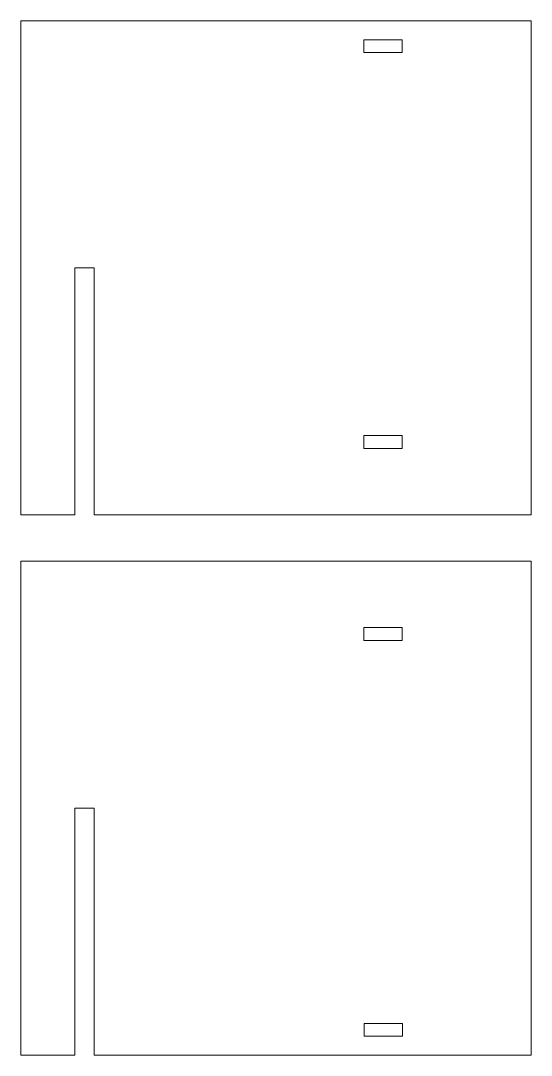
# Model space of a CAD drawing. Header units: inches. Extents: x 420 to 580, y -662 to -338.
import ezdxf

# ---------------------------------------------------------------- set-up
doc = ezdxf.new("R2010")
doc.units = ezdxf.units.IN
doc.header["$MEASUREMENT"] = 0
doc.layers.add('Layer 1', color=7, linetype='Continuous')

msp = doc.modelspace()

# ---------------------------------------------------------------- linework, layer by layer
at = {"layer": 'Layer 1', "color": 7, "lineweight": 5, "true_color": 0xffffff}
for points in [[(419.91, -492.52), (436.91, -492.52), (436.91, -415.09), (442.91, -415.09), (442.91, -492.52), (579.91, -492.52), (579.91, -337.67), (419.91, -337.67), (419.91, -492.52)], [(527.4, -347.67), (533.4, -347.67), (539.4, -347.67), (539.4, -343.67), (527.4, -343.67), (527.4, -347.67)], [(527.4, -471.67), (533.4, -471.67), (539.4, -471.67), (539.4, -467.67), (527.4, -467.67), (527.4, -471.67)], [(436.91, -661.79), (419.91, -661.79), (419.91, -506.94), (579.91, -506.94), (579.91, -661.79), (442.91, -661.79), (442.91, -584.36), (436.91, -584.36), (436.91, -661.79)], [(527.4, -527.79), (533.4, -527.79), (539.4, -527.79), (539.4, -531.79), (527.4, -531.79), (527.4, -527.79)], [(527.54, -651.79), (533.54, -651.79), (539.54, -651.79), (539.54, -655.79), (527.54, -655.79), (527.54, -651.79)]]:
    msp.add_lwpolyline(points, dxfattribs=at)

doc.saveas('drawing.dxf')
